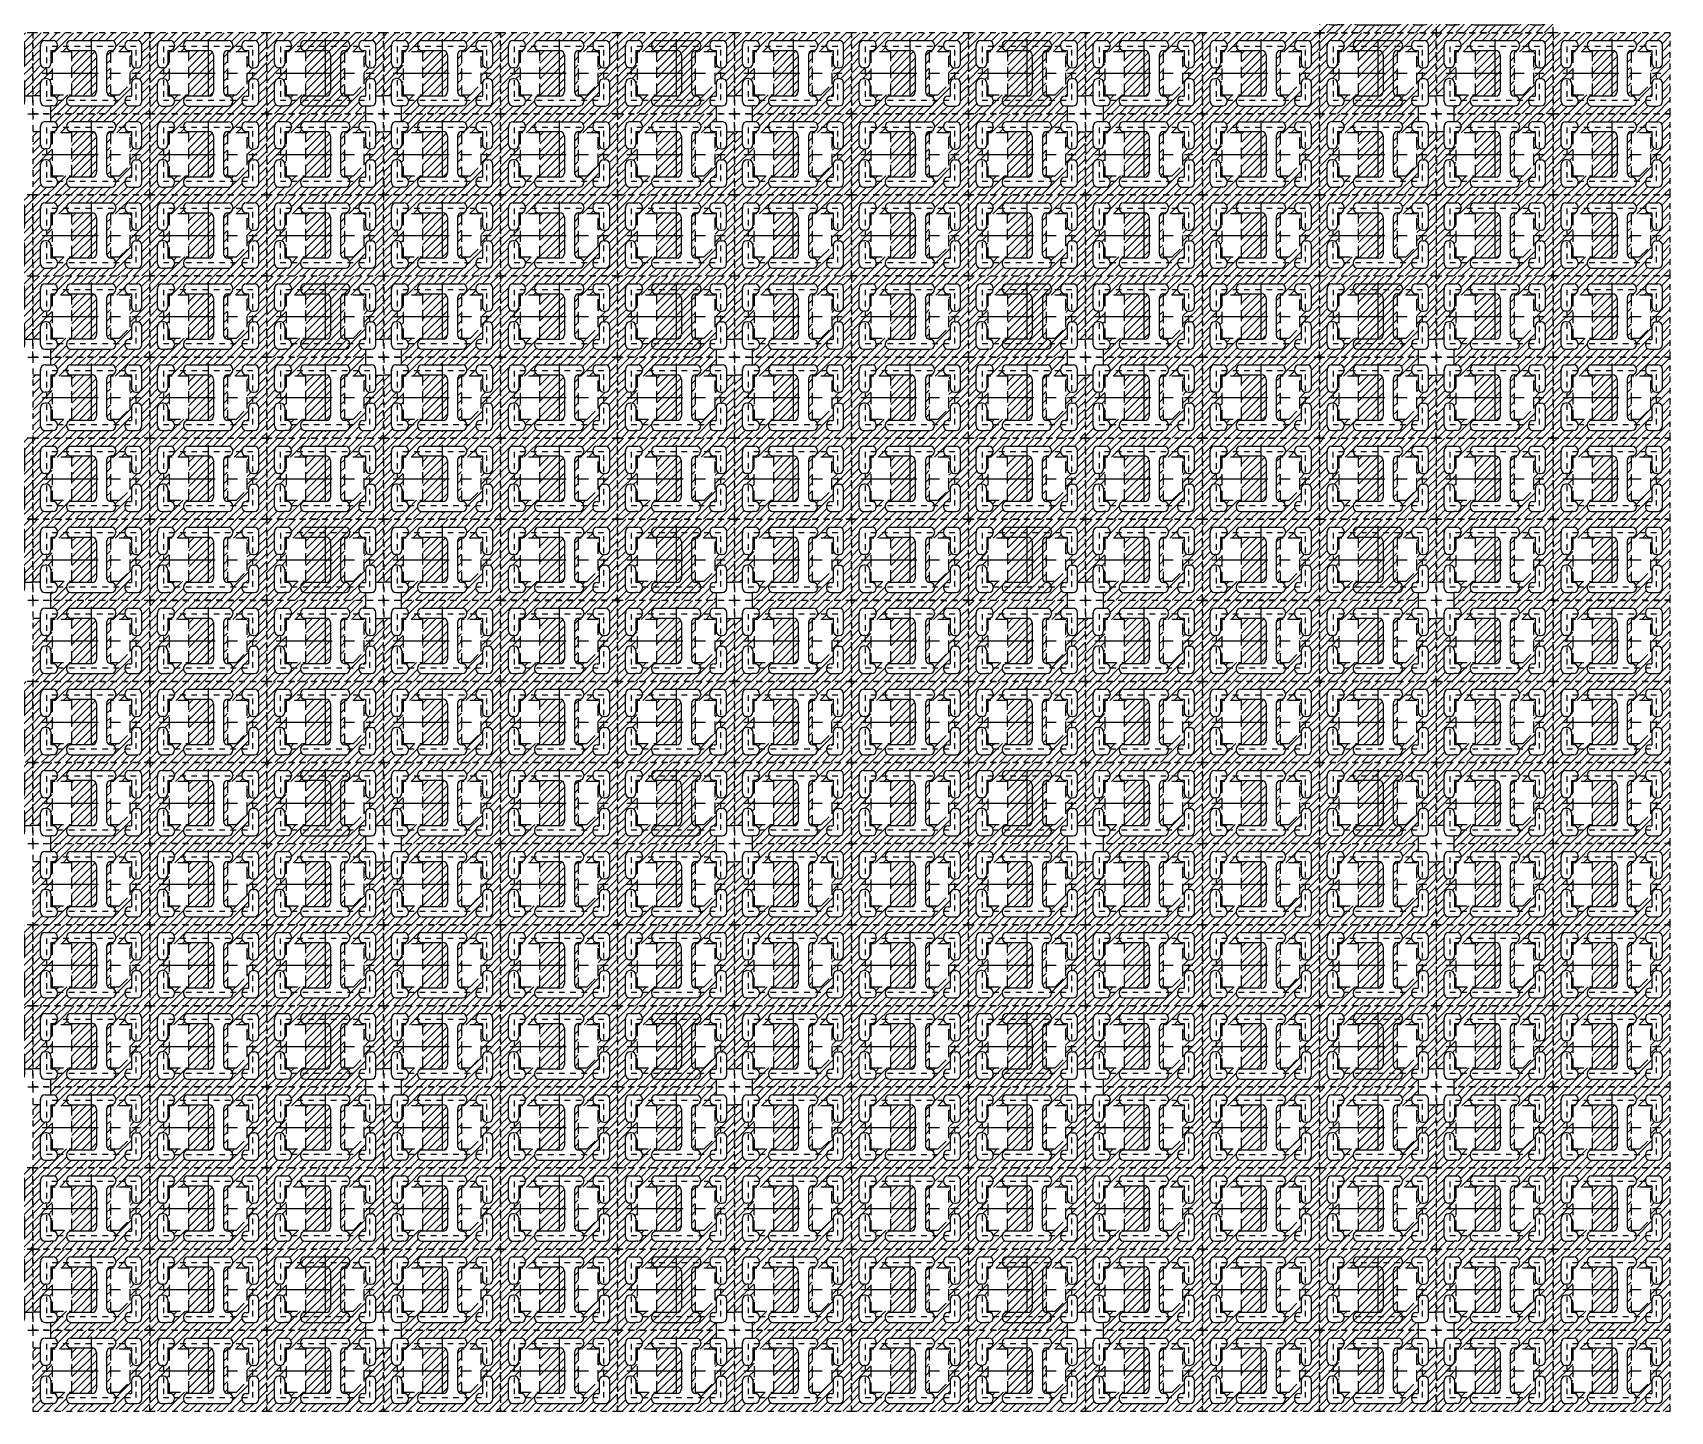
# Model space of a CAD drawing. Extents: x -1061 to -782, y -21 to 162.
# Drawn here: x -1039.32 to -1010.1, y 35.17 to 59.78 of the extents above; entities that cross this region are included whole.
import ezdxf

# ---------------------------------------------------------------- set-up
doc = ezdxf.new("R2010")
doc.units = 0
doc.header["$LTSCALE"] = 0.5
for name, pattern in [('CENTER', [2, 1.25, -0.25, 0.25, -0.25]), ('HIDDEN', [0.375, 0.25, -0.125]), ('HIDDEN2', [0.1875, 0.125, -0.0625])]:
    doc.linetypes.add(name, pattern=pattern)
for name, color, linetype in [('B', 5, 'Continuous'), ('C', 1, 'CENTER'), ('H', 4, 'HIDDEN'), ('hatch', 7, 'CENTER'), ('HATCH O-L', 7, 'HIDDEN2'), ('PACKAGE OL', 51, 'HIDDEN2'), ('圖', 7, 'Continuous')]:
    doc.layers.add(name, color=color, linetype=linetype)

# ---------------------------------------------------------------- blocks, each defined once
blk = doc.blocks.new('DFN1006-2L PACKAGE')
at = {"layer": 'hatch'}
h = blk.add_hatch(dxfattribs=at)
h.set_pattern_fill('ANSI31', color=256, scale=0.02)
h.set_pattern_definition([(45, (528.53349, -41.65396), (-0.0449012806, 0.0449012806), [])])
h.paths.add_polyline_path([(1.205, 0.102), (-0.1, 0.102), (-0.1, -0.803), (1.205, -0.803)])
h.paths.add_polyline_path([(0.037, -0.411), (0.053, -0.411, -0.414214), (0.103, -0.461), (0.103, -0.605), (0.127, -0.605, -0.414214), (0.177, -0.655), (0.177, -0.666, -0.414214), (0.127, -0.716), (0.1, -0.716), (0.037, -0.716, -0.414214), (-0.013, -0.666), (-0.013, -0.461, -0.414214)], flags=16)
h.paths.add_polyline_path([(-0.013, -0.241), (-0.013, -0.036, -0.414214), (0.037, 0.014), (0.127, 0.014, -0.414214), (0.177, -0.036), (0.177, -0.047, -0.414214), (0.127, -0.097), (0.103, -0.097), (0.103, -0.241, -0.414214), (0.053, -0.291), (0.037, -0.291, -0.414214)], flags=16)
h.paths.add_polyline_path([(0.117, -0.111), (0.337, -0.111), (0.337, -0.591), (0.117, -0.591)], flags=16)
h.paths.add_polyline_path([(0.327, -0.605), (0.561, -0.605, 0.414214), (0.611, -0.555), (0.611, -0.147, 0.414214), (0.561, -0.097), (0.327, -0.097, -0.414214), (0.277, -0.047), (0.277, -0.036, -0.414214), (0.327, 0.014), (0.777, 0.014, -0.414214), (0.827, -0.036), (0.827, -0.047, -0.414214), (0.777, -0.097), (0.774, -0.097, 0.414214), (0.724, -0.147), (0.724, -0.555, 0.423299), (0.776, -0.605, -0.423025), (0.827, -0.655), (0.827, -0.666, -0.414214), (0.777, -0.716), (0.327, -0.716, -0.414214), (0.277, -0.666), (0.277, -0.655, -0.414214)], flags=16)
h.paths.add_polyline_path([(0.767, -0.111), (0.987, -0.111), (0.987, -0.471), (0.867, -0.591), (0.767, -0.591)], flags=16)
h.paths.add_polyline_path([(0.977, -0.605), (1.001, -0.605), (1.001, -0.461, -0.414214), (1.051, -0.411), (1.067, -0.411, -0.414214), (1.117, -0.461), (1.117, -0.666, -0.414214), (1.067, -0.716), (1.005, -0.716), (0.977, -0.716, -0.414214), (0.927, -0.666), (0.927, -0.655, -0.414214)], flags=16)
h.paths.add_polyline_path([(0.927, -0.047), (0.927, -0.036, -0.414214), (0.977, 0.014), (1.067, 0.014, -0.414214), (1.117, -0.036), (1.117, -0.241, -0.414214), (1.067, -0.291), (1.051, -0.291, -0.414214), (1.001, -0.241), (1.001, -0.097), (0.977, -0.097, -0.414214)], flags=16)
at = {"layer": 'B'}
for p, q in [((0.037, 0.014), (0.127, 0.014)), ((0.327, 0.014), (0.777, 0.014)), ((0.977, 0.014), (1.067, 0.014)), ((-0.013, -0.241), (-0.013, -0.036)), ((-0.013, -0.036), (-0.013, -0.05)), ((0.103, -0.097), (0.103, -0.241)), ((0.103, -0.097), (0.127, -0.097)), ((0.177, -0.036), (0.177, -0.047)), ((0.277, -0.036), (0.277, -0.047)), ((0.327, -0.097), (0.561, -0.097)), ((0.611, -0.147), (0.611, -0.555)), ((0.724, -0.147), (0.724, -0.555)), ((0.774, -0.097), (0.777, -0.097)), ((0.827, -0.036), (0.827, -0.047)), ((0.927, -0.036), (0.927, -0.047)), ((0.977, -0.097), (1.001, -0.097)), ((1.001, -0.097), (1.001, -0.241)), ((1.117, -0.241), (1.117, -0.036)), ((0.053, -0.291), (0.037, -0.291)), ((0.052, -0.291), (0.052, -0.291)), ((1.051, -0.291), (1.067, -0.291)), ((1.052, -0.291), (1.052, -0.291)), ((-0.013, -0.666), (-0.013, -0.461)), ((0.053, -0.411), (0.037, -0.411)), ((0.052, -0.411), (0.052, -0.411)), ((0.103, -0.461), (0.103, -0.605)), ((1.001, -0.461), (1.001, -0.605)), ((1.051, -0.411), (1.067, -0.411)), ((1.052, -0.411), (1.052, -0.411)), ((1.117, -0.666), (1.117, -0.461)), ((0.037, -0.716), (0.1, -0.716)), ((0.127, -0.716), (0.1, -0.716)), ((0.127, -0.605), (0.103, -0.605)), ((0.177, -0.655), (0.177, -0.666)), ((0.277, -0.655), (0.277, -0.666)), ((0.561, -0.605), (0.327, -0.605)), ((0.327, -0.716), (0.777, -0.716)), ((0.774, -0.605), (0.777, -0.605)), ((0.827, -0.655), (0.827, -0.666)), ((0.927, -0.655), (0.927, -0.666)), ((0.977, -0.605), (1.001, -0.605)), ((0.977, -0.716), (1.005, -0.716)), ((1.005, -0.716), (1.067, -0.716))]:
    blk.add_line(p, q, dxfattribs=at)
for centre, start, end in [((0.037, -0.036), 90, 180), ((0.127, -0.036), 0, 90), ((0.327, -0.036), 90, 180), ((0.777, -0.036), 0, 90), ((0.977, -0.036), 90, 180), ((1.067, -0.036), 0, 90), ((0.127, -0.047), 270, 0), ((0.327, -0.047), 180, 270), ((0.561, -0.147), 0, 90), ((0.774, -0.147), 90, 180), ((0.777, -0.047), 270, 0), ((0.977, -0.047), 180, 270), ((0.037, -0.241), 180, 270), ((0.053, -0.241), 270, 0), ((1.051, -0.241), 180, 270), ((1.067, -0.241), 270, 0), ((0.037, -0.461), 90, 180), ((0.053, -0.461), 0, 90), ((1.051, -0.461), 90, 180), ((1.067, -0.461), 0, 90), ((0.037, -0.666), 180, 270), ((0.127, -0.655), 0, 90), ((0.127, -0.666), 270, 0), ((0.327, -0.655), 90, 180), ((0.327, -0.666), 180, 270), ((0.561, -0.555), 270, 0), ((0.774, -0.555), 180, 270), ((0.777, -0.655), 0, 90), ((0.777, -0.666), 270, 0), ((0.977, -0.655), 90, 180), ((0.977, -0.666), 180, 270), ((1.067, -0.666), 270, 0)]:
    blk.add_arc(centre, 0.05, start, end, dxfattribs=at)
at = {"layer": 'C'}
for p, q in [((0.552, 0.029), (0.552, -0.731)), ((0.005, -0.351), (1.1, -0.351))]:
    blk.add_line(p, q, dxfattribs=at)
at = {"layer": 'H'}
for points in [[(0.337, -0.591), (0.337, -0.111), (0.117, -0.111), (0.117, -0.591)], [(0.867, -0.591), (0.987, -0.471), (0.987, -0.111), (0.767, -0.111), (0.767, -0.591)]]:
    blk.add_lwpolyline(points, close=True, dxfattribs=at)
at = {"layer": 'HATCH O-L'}
blk.add_lwpolyline([(-0.1, 0.102), (-0.1, -0.803), (1.205, -0.803), (1.205, 0.102), (-0.1, 0.102)], dxfattribs=at)
at = {"layer": 'PACKAGE OL'}
blk.add_lwpolyline([(1.052, -0.651), (1.052, -0.051), (0.052, -0.051), (0.052, -0.651)], close=True, dxfattribs=at)
blk = doc.blocks.new('LOWER LEFT CROSS')
at = {"layer": 'hatch'}
h = blk.add_hatch(dxfattribs=at)
h.set_pattern_fill('ANSI31', color=256, scale=0.02)
h.set_pattern_definition([(45, (581.53627, -39.15142), (-0.0449012806, 0.0449012806), [])])
h.paths.add_polyline_path([(-0.215, -0.24), (-0.435, -0.24), (-0.435, 0.24), (-0.215, 0.24)], flags=16)
h.paths.add_polyline_path([(0.215, 0.24), (0.435, 0.24), (0.435, -0.12), (0.315, -0.24), (0.215, -0.24)], flags=16)
h.paths.add_polyline_path([(-0.425, 0.254), (-0.449, 0.254), (-0.449, 0.11, -0.414214), (-0.499, 0.06), (-0.515, 0.06, -0.414214), (-0.565, 0.11), (-0.565, 0.315, -0.414214), (-0.515, 0.365), (-0.425, 0.365, -0.414214), (-0.375, 0.315), (-0.375, 0.304, -0.414214)], flags=16)
h.paths.add_polyline_path([(-0.449, -0.11), (-0.449, -0.254), (-0.425, -0.254, -0.414214), (-0.375, -0.304), (-0.375, -0.315, -0.414214), (-0.425, -0.365), (-0.452, -0.365), (-0.515, -0.365, -0.414214), (-0.565, -0.315), (-0.565, -0.11, -0.414214), (-0.515, -0.06), (-0.499, -0.06, -0.414214)], flags=16)
h.paths.add_polyline_path([(0.375, 0.304), (0.375, 0.315, -0.414214), (0.425, 0.365), (0.515, 0.365, -0.414214), (0.565, 0.315), (0.565, 0.11, -0.414214), (0.515, 0.06), (0.499, 0.06, -0.414214), (0.449, 0.11), (0.449, 0.254), (0.425, 0.254, -0.414214)], flags=16)
h.paths.add_polyline_path([(0.499, -0.06), (0.515, -0.06, -0.414214), (0.565, -0.11), (0.565, -0.315, -0.414214), (0.515, -0.365), (0.452, -0.365), (0.425, -0.365, -0.414214), (0.375, -0.315), (0.375, -0.304, -0.414214), (0.425, -0.254), (0.449, -0.254), (0.449, -0.11, -0.414214)], flags=16)
h.paths.add_polyline_path([(-0.652, 0.452), (-0.652, -0.452), (0.452, -0.452), (0.452, -0.365), (0.515, -0.365, 0.414214), (0.565, -0.315), (0.565, -0.251), (0.652, -0.251), (0.652, 0.452)])
at = {"layer": 'B'}
for p, q in [((-0.565, 0.11), (-0.565, 0.315)), ((-0.565, 0.315), (-0.565, 0.301)), ((-0.515, 0.365), (-0.425, 0.365)), ((-0.449, 0.254), (-0.449, 0.11)), ((-0.449, 0.254), (-0.425, 0.254)), ((-0.375, 0.315), (-0.375, 0.304)), ((-0.275, 0.315), (-0.275, 0.304)), ((-0.225, 0.365), (0.225, 0.365)), ((-0.225, 0.254), (0.009, 0.254)), ((0.059, 0.204), (0.059, -0.204)), ((0.172, 0.204), (0.172, -0.204)), ((0.222, 0.254), (0.225, 0.254)), ((0.275, 0.315), (0.275, 0.304)), ((0.375, 0.315), (0.375, 0.304)), ((0.425, 0.365), (0.515, 0.365)), ((0.425, 0.254), (0.449, 0.254)), ((0.449, 0.254), (0.449, 0.11)), ((0.565, 0.11), (0.565, 0.315)), ((-0.499, 0.06), (-0.515, 0.06)), ((-0.5, 0.06), (-0.5, 0.06)), ((0.499, 0.06), (0.515, 0.06)), ((0.5, 0.06), (0.5, 0.06)), ((-0.565, -0.315), (-0.565, -0.11)), ((-0.499, -0.06), (-0.515, -0.06)), ((-0.5, -0.06), (-0.5, -0.06)), ((-0.449, -0.11), (-0.449, -0.254)), ((0.449, -0.11), (0.449, -0.254)), ((0.499, -0.06), (0.515, -0.06)), ((0.5, -0.06), (0.5, -0.06)), ((0.565, -0.315), (0.565, -0.11)), ((-0.515, -0.365), (-0.452, -0.365)), ((-0.425, -0.365), (-0.452, -0.365)), ((-0.425, -0.254), (-0.449, -0.254)), ((-0.375, -0.304), (-0.375, -0.315)), ((-0.275, -0.304), (-0.275, -0.315)), ((0.009, -0.254), (-0.225, -0.254)), ((-0.225, -0.365), (0.225, -0.365)), ((0.222, -0.254), (0.225, -0.254)), ((0.275, -0.304), (0.275, -0.315)), ((0.375, -0.304), (0.375, -0.315)), ((0.425, -0.254), (0.449, -0.254)), ((0.425, -0.365), (0.452, -0.365)), ((0.452, -0.365), (0.515, -0.365))]:
    blk.add_line(p, q, dxfattribs=at)
for centre, start, end in [((-0.515, 0.315), 90, 180), ((-0.425, 0.315), 0, 90), ((-0.425, 0.304), 270, 0), ((-0.225, 0.315), 90, 180), ((-0.225, 0.304), 180, 270), ((0.009, 0.204), 0, 90), ((0.222, 0.204), 90, 180), ((0.225, 0.315), 0, 90), ((0.225, 0.304), 270, 0), ((0.425, 0.315), 90, 180), ((0.425, 0.304), 180, 270), ((0.515, 0.315), 0, 90), ((-0.515, 0.11), 180, 270), ((-0.499, 0.11), 270, 0), ((0.499, 0.11), 180, 270), ((0.515, 0.11), 270, 0), ((-0.515, -0.11), 90, 180), ((-0.499, -0.11), 0, 90), ((0.499, -0.11), 90, 180), ((0.515, -0.11), 0, 90), ((-0.515, -0.315), 180, 270), ((-0.425, -0.304), 0, 90), ((-0.425, -0.315), 270, 0), ((-0.225, -0.304), 90, 180), ((-0.225, -0.315), 180, 270), ((0.009, -0.204), 270, 0), ((0.222, -0.204), 180, 270), ((0.225, -0.304), 0, 90), ((0.225, -0.315), 270, 0), ((0.425, -0.304), 90, 180), ((0.425, -0.315), 180, 270), ((0.515, -0.315), 270, 0)]:
    blk.add_arc(centre, 0.05, start, end, dxfattribs=at)
at = {"layer": 'C'}
for p, q in [((0, 0.38), (0, -0.38)), ((-0.548, 0), (0.548, 0))]:
    blk.add_line(p, q, dxfattribs=at)
at = {"layer": 'H', "color": 6}
for p, q in [((0.452, -0.452), (0.452, -0.365)), ((0.565, -0.251), (0.652, -0.251))]:
    blk.add_line(p, q, dxfattribs=at)
at = {"layer": 'H'}
for points in [[(-0.215, -0.24), (-0.215, 0.24), (-0.435, 0.24), (-0.435, -0.24)], [(0.315, -0.24), (0.435, -0.12), (0.435, 0.24), (0.215, 0.24), (0.215, -0.24)]]:
    blk.add_lwpolyline(points, close=True, dxfattribs=at)
at = {"layer": 'HATCH O-L'}
blk.add_lwpolyline([(-0.652, 0.452), (-0.652, -0.452), (0.652, -0.452), (0.652, 0.452), (-0.652, 0.452)], dxfattribs=at)
at = {"layer": 'PACKAGE OL'}
blk.add_lwpolyline([(0.5, -0.3), (0.5, 0.3), (-0.5, 0.3), (-0.5, -0.3)], close=True, dxfattribs=at)
blk = doc.blocks.new('LOWER CROSS REF')
at = {"layer": 'hatch'}
h = blk.add_hatch(dxfattribs=at)
h.set_pattern_fill('ANSI31', color=256, scale=0.02)
h.set_pattern_definition([(45, (581.53627, -39.14559), (-0.0449012806, 0.0449012806), [])])
h.paths.add_polyline_path([(0.652, -0.452), (0.652, 0.452), (-0.652, 0.452), (-0.652, -0.251), (-0.565, -0.251), (-0.565, -0.11, -0.414214), (-0.515, -0.06), (-0.499, -0.06, -0.414214), (-0.449, -0.11), (-0.449, -0.254), (-0.425, -0.254, -0.414214), (-0.375, -0.304), (-0.375, -0.315, -0.414214), (-0.425, -0.365), (-0.452, -0.365), (-0.452, -0.452)])
h.paths.add_polyline_path([(-0.275, -0.315), (-0.275, -0.304, -0.414214), (-0.225, -0.254), (0.009, -0.254, 0.414214), (0.059, -0.204), (0.059, 0.204, 0.414214), (0.009, 0.254), (-0.225, 0.254, -0.414214), (-0.275, 0.304), (-0.275, 0.315, -0.414214), (-0.225, 0.365), (0.225, 0.365, -0.414214), (0.275, 0.315), (0.275, 0.304, -0.414214), (0.225, 0.254), (0.222, 0.254, 0.414214), (0.172, 0.204), (0.172, -0.204, 0.414214), (0.222, -0.254), (0.225, -0.254, -0.414214), (0.275, -0.304), (0.275, -0.315, -0.414214), (0.225, -0.365), (-0.225, -0.365, -0.414214)], flags=16)
h.paths.add_polyline_path([(-0.435, -0.24), (-0.435, 0.24), (-0.215, 0.24), (-0.215, -0.24)], flags=16)
h.paths.add_polyline_path([(-0.499, 0.06), (-0.515, 0.06, -0.414214), (-0.565, 0.11), (-0.565, 0.315, -0.414214), (-0.515, 0.365), (-0.425, 0.365, -0.414214), (-0.375, 0.315), (-0.375, 0.304, -0.414214), (-0.425, 0.254), (-0.449, 0.254), (-0.449, 0.11, -0.414214)], flags=16)
h.paths.add_polyline_path([(0.215, -0.24), (0.215, 0.24), (0.435, 0.24), (0.435, -0.12), (0.315, -0.24)], flags=16)
h.paths.add_polyline_path([(0.375, -0.315), (0.375, -0.304, -0.414214), (0.425, -0.254), (0.449, -0.254), (0.449, -0.11, -0.414214), (0.499, -0.06), (0.515, -0.06, -0.414214), (0.565, -0.11), (0.565, -0.315, -0.414214), (0.515, -0.365), (0.452, -0.365), (0.425, -0.365, -0.414214)], flags=16)
h.paths.add_polyline_path([(0.449, 0.11), (0.449, 0.254), (0.425, 0.254, -0.414214), (0.375, 0.304), (0.375, 0.315, -0.414214), (0.425, 0.365), (0.515, 0.365, -0.414214), (0.565, 0.315), (0.565, 0.11, -0.414214), (0.515, 0.06), (0.499, 0.06, -0.414214)], flags=16)
at = {"layer": 'B'}
for p, q in [((-0.565, 0.11), (-0.565, 0.315)), ((-0.565, 0.315), (-0.565, 0.301)), ((-0.515, 0.365), (-0.425, 0.365)), ((-0.449, 0.254), (-0.449, 0.11)), ((-0.449, 0.254), (-0.425, 0.254)), ((-0.375, 0.315), (-0.375, 0.304)), ((-0.275, 0.315), (-0.275, 0.304)), ((-0.225, 0.365), (0.225, 0.365)), ((-0.225, 0.254), (0.009, 0.254)), ((0.059, 0.204), (0.059, -0.204)), ((0.172, 0.204), (0.172, -0.204)), ((0.222, 0.254), (0.225, 0.254)), ((0.275, 0.315), (0.275, 0.304)), ((0.375, 0.315), (0.375, 0.304)), ((0.425, 0.365), (0.515, 0.365)), ((0.425, 0.254), (0.449, 0.254)), ((0.449, 0.254), (0.449, 0.11)), ((0.565, 0.11), (0.565, 0.315)), ((-0.499, 0.06), (-0.515, 0.06)), ((-0.5, 0.06), (-0.5, 0.06)), ((0.499, 0.06), (0.515, 0.06)), ((0.5, 0.06), (0.5, 0.06)), ((-0.565, -0.315), (-0.565, -0.11)), ((-0.499, -0.06), (-0.515, -0.06)), ((-0.5, -0.06), (-0.5, -0.06)), ((-0.449, -0.11), (-0.449, -0.254)), ((0.449, -0.11), (0.449, -0.254)), ((0.499, -0.06), (0.515, -0.06)), ((0.5, -0.06), (0.5, -0.06)), ((0.565, -0.315), (0.565, -0.11)), ((-0.515, -0.365), (-0.452, -0.365)), ((-0.425, -0.365), (-0.452, -0.365)), ((-0.425, -0.254), (-0.449, -0.254)), ((-0.375, -0.304), (-0.375, -0.315)), ((-0.275, -0.304), (-0.275, -0.315)), ((0.009, -0.254), (-0.225, -0.254)), ((-0.225, -0.365), (0.225, -0.365)), ((0.222, -0.254), (0.225, -0.254)), ((0.275, -0.304), (0.275, -0.315)), ((0.375, -0.304), (0.375, -0.315)), ((0.425, -0.254), (0.449, -0.254)), ((0.425, -0.365), (0.452, -0.365)), ((0.452, -0.365), (0.515, -0.365))]:
    blk.add_line(p, q, dxfattribs=at)
for centre, start, end in [((-0.515, 0.315), 90, 180), ((-0.425, 0.315), 0, 90), ((-0.425, 0.304), 270, 0), ((-0.225, 0.315), 90, 180), ((-0.225, 0.304), 180, 270), ((0.009, 0.204), 0, 90), ((0.222, 0.204), 90, 180), ((0.225, 0.315), 0, 90), ((0.225, 0.304), 270, 0), ((0.425, 0.315), 90, 180), ((0.425, 0.304), 180, 270), ((0.515, 0.315), 0, 90), ((-0.515, 0.11), 180, 270), ((-0.499, 0.11), 270, 0), ((0.499, 0.11), 180, 270), ((0.515, 0.11), 270, 0), ((-0.515, -0.11), 90, 180), ((-0.499, -0.11), 0, 90), ((0.499, -0.11), 90, 180), ((0.515, -0.11), 0, 90), ((-0.515, -0.315), 180, 270), ((-0.425, -0.304), 0, 90), ((-0.425, -0.315), 270, 0), ((-0.225, -0.304), 90, 180), ((-0.225, -0.315), 180, 270), ((0.009, -0.204), 270, 0), ((0.222, -0.204), 180, 270), ((0.225, -0.304), 0, 90), ((0.225, -0.315), 270, 0), ((0.425, -0.304), 90, 180), ((0.425, -0.315), 180, 270), ((0.515, -0.315), 270, 0)]:
    blk.add_arc(centre, 0.05, start, end, dxfattribs=at)
at = {"layer": 'C'}
for p, q in [((0, 0.38), (0, -0.38)), ((-0.548, 0), (0.548, 0))]:
    blk.add_line(p, q, dxfattribs=at)
at = {"layer": 'H', "color": 6}
for p, q in [((-0.565, -0.251), (-0.652, -0.251)), ((-0.452, -0.452), (-0.452, -0.365))]:
    blk.add_line(p, q, dxfattribs=at)
at = {"layer": 'H'}
for points in [[(-0.215, -0.24), (-0.215, 0.24), (-0.435, 0.24), (-0.435, -0.24)], [(0.315, -0.24), (0.435, -0.12), (0.435, 0.24), (0.215, 0.24), (0.215, -0.24)]]:
    blk.add_lwpolyline(points, close=True, dxfattribs=at)
at = {"layer": 'HATCH O-L'}
blk.add_lwpolyline([(-0.652, 0.452), (-0.652, -0.452), (0.652, -0.452), (0.652, 0.452), (-0.652, 0.452)], dxfattribs=at)
at = {"layer": 'PACKAGE OL'}
blk.add_lwpolyline([(0.5, -0.3), (0.5, 0.3), (-0.5, 0.3), (-0.5, -0.3)], close=True, dxfattribs=at)
blk = doc.blocks.new('UPPER LEFT CROSS')
at = {"layer": 'hatch'}
h = blk.add_hatch(dxfattribs=at)
h.set_pattern_fill('ANSI31', color=256, scale=0.02)
h.set_pattern_definition([(45, (581.53627, -40.20884), (-0.0449012806, 0.0449012806), [])])
h.paths.add_polyline_path([(-0.452, 0.452), (-0.452, 0.365), (-0.425, 0.365, -0.414214), (-0.375, 0.315), (-0.375, 0.304, -0.414214), (-0.425, 0.254), (-0.449, 0.254), (-0.449, 0.11, -0.414214), (-0.499, 0.06), (-0.515, 0.06, -0.414214), (-0.565, 0.11), (-0.565, 0.251), (-0.652, 0.251), (-0.652, -0.452), (0.652, -0.452), (0.652, 0.452)])
h.paths.add_polyline_path([(-0.225, 0.365), (0.225, 0.365, -0.414214), (0.275, 0.315), (0.275, 0.304, -0.414214), (0.225, 0.254), (0.222, 0.254, 0.414214), (0.172, 0.204), (0.172, -0.204, 0.423299), (0.224, -0.254, -0.423025), (0.275, -0.304), (0.275, -0.315, -0.414214), (0.225, -0.365), (-0.225, -0.365, -0.414214), (-0.275, -0.315), (-0.275, -0.304, -0.414214), (-0.225, -0.254), (0.009, -0.254, 0.414214), (0.059, -0.204), (0.059, 0.204, 0.414214), (0.009, 0.254), (-0.225, 0.254, -0.414214), (-0.275, 0.304), (-0.275, 0.315, -0.414214)], flags=16)
h.paths.add_polyline_path([(-0.215, 0.24), (-0.215, -0.24), (-0.435, -0.24), (-0.435, 0.24)], flags=16)
h.paths.add_polyline_path([(-0.449, -0.11), (-0.449, -0.254), (-0.425, -0.254, -0.414214), (-0.375, -0.304), (-0.375, -0.315, -0.414214), (-0.425, -0.365), (-0.452, -0.365), (-0.515, -0.365, -0.414214), (-0.565, -0.315), (-0.565, -0.11, -0.414214), (-0.515, -0.06), (-0.499, -0.06, -0.414214)], flags=16)
h.paths.add_polyline_path([(0.215, 0.24), (0.435, 0.24), (0.435, -0.12), (0.315, -0.24), (0.215, -0.24)], flags=16)
h.paths.add_polyline_path([(0.425, 0.365), (0.515, 0.365, -0.414214), (0.565, 0.315), (0.565, 0.11, -0.414214), (0.515, 0.06), (0.499, 0.06, -0.414214), (0.449, 0.11), (0.449, 0.254), (0.425, 0.254, -0.414214), (0.375, 0.304), (0.375, 0.315, -0.414214)], flags=16)
h.paths.add_polyline_path([(0.499, -0.06), (0.515, -0.06, -0.414214), (0.565, -0.11), (0.565, -0.315, -0.414214), (0.515, -0.365), (0.452, -0.365), (0.425, -0.365, -0.414214), (0.375, -0.315), (0.375, -0.304, -0.414214), (0.425, -0.254), (0.449, -0.254), (0.449, -0.11, -0.414214)], flags=16)
at = {"layer": 'B'}
for p, q in [((-0.565, 0.11), (-0.565, 0.315)), ((-0.565, 0.315), (-0.565, 0.301)), ((-0.515, 0.365), (-0.425, 0.365)), ((-0.449, 0.254), (-0.449, 0.11)), ((-0.449, 0.254), (-0.425, 0.254)), ((-0.375, 0.315), (-0.375, 0.304)), ((-0.275, 0.315), (-0.275, 0.304)), ((-0.225, 0.365), (0.225, 0.365)), ((-0.225, 0.254), (0.009, 0.254)), ((0.059, 0.204), (0.059, -0.204)), ((0.172, 0.204), (0.172, -0.204)), ((0.222, 0.254), (0.225, 0.254)), ((0.275, 0.315), (0.275, 0.304)), ((0.375, 0.315), (0.375, 0.304)), ((0.425, 0.365), (0.515, 0.365)), ((0.425, 0.254), (0.449, 0.254)), ((0.449, 0.254), (0.449, 0.11)), ((0.565, 0.11), (0.565, 0.315)), ((-0.499, 0.06), (-0.515, 0.06)), ((-0.5, 0.06), (-0.5, 0.06)), ((0.499, 0.06), (0.515, 0.06)), ((0.5, 0.06), (0.5, 0.06)), ((-0.565, -0.315), (-0.565, -0.11)), ((-0.499, -0.06), (-0.515, -0.06)), ((-0.5, -0.06), (-0.5, -0.06)), ((-0.449, -0.11), (-0.449, -0.254)), ((0.449, -0.11), (0.449, -0.254)), ((0.499, -0.06), (0.515, -0.06)), ((0.5, -0.06), (0.5, -0.06)), ((0.565, -0.315), (0.565, -0.11)), ((-0.515, -0.365), (-0.452, -0.365)), ((-0.425, -0.365), (-0.452, -0.365)), ((-0.425, -0.254), (-0.449, -0.254)), ((-0.375, -0.304), (-0.375, -0.315)), ((-0.275, -0.304), (-0.275, -0.315)), ((0.009, -0.254), (-0.225, -0.254)), ((-0.225, -0.365), (0.225, -0.365)), ((0.222, -0.254), (0.225, -0.254)), ((0.275, -0.304), (0.275, -0.315)), ((0.375, -0.304), (0.375, -0.315)), ((0.425, -0.254), (0.449, -0.254)), ((0.425, -0.365), (0.452, -0.365)), ((0.452, -0.365), (0.515, -0.365))]:
    blk.add_line(p, q, dxfattribs=at)
for centre, start, end in [((-0.515, 0.315), 90, 180), ((-0.425, 0.315), 0, 90), ((-0.425, 0.304), 270, 0), ((-0.225, 0.315), 90, 180), ((-0.225, 0.304), 180, 270), ((0.009, 0.204), 0, 90), ((0.222, 0.204), 90, 180), ((0.225, 0.315), 0, 90), ((0.225, 0.304), 270, 0), ((0.425, 0.315), 90, 180), ((0.425, 0.304), 180, 270), ((0.515, 0.315), 0, 90), ((-0.515, 0.11), 180, 270), ((-0.499, 0.11), 270, 0), ((0.499, 0.11), 180, 270), ((0.515, 0.11), 270, 0), ((-0.515, -0.11), 90, 180), ((-0.499, -0.11), 0, 90), ((0.499, -0.11), 90, 180), ((0.515, -0.11), 0, 90), ((-0.515, -0.315), 180, 270), ((-0.425, -0.304), 0, 90), ((-0.425, -0.315), 270, 0), ((-0.225, -0.304), 90, 180), ((-0.225, -0.315), 180, 270), ((0.009, -0.204), 270, 0), ((0.222, -0.204), 180, 270), ((0.225, -0.304), 0, 90), ((0.225, -0.315), 270, 0), ((0.425, -0.304), 90, 180), ((0.425, -0.315), 180, 270), ((0.515, -0.315), 270, 0)]:
    blk.add_arc(centre, 0.05, start, end, dxfattribs=at)
at = {"layer": 'C'}
for p, q in [((0, 0.38), (0, -0.38)), ((-0.548, 0), (0.548, 0))]:
    blk.add_line(p, q, dxfattribs=at)
at = {"layer": 'H', "color": 6}
for p, q in [((-0.452, 0.365), (-0.452, 0.452)), ((-0.565, 0.251), (-0.652, 0.251))]:
    blk.add_line(p, q, dxfattribs=at)
at = {"layer": 'H'}
for points in [[(-0.215, -0.24), (-0.215, 0.24), (-0.435, 0.24), (-0.435, -0.24)], [(0.315, -0.24), (0.435, -0.12), (0.435, 0.24), (0.215, 0.24), (0.215, -0.24)]]:
    blk.add_lwpolyline(points, close=True, dxfattribs=at)
at = {"layer": 'HATCH O-L'}
blk.add_lwpolyline([(-0.652, 0.452), (-0.652, -0.452), (0.652, -0.452), (0.652, 0.452), (-0.652, 0.452)], dxfattribs=at)
at = {"layer": 'PACKAGE OL'}
blk.add_lwpolyline([(0.5, -0.3), (0.5, 0.3), (-0.5, 0.3), (-0.5, -0.3)], close=True, dxfattribs=at)
blk = doc.blocks.new('UPPER RIGHT CROSS')
at = {"layer": 'hatch'}
h = blk.add_hatch(dxfattribs=at)
h.set_pattern_fill('ANSI31', color=256, scale=0.02)
h.set_pattern_definition([(45, (579.97371, -40.20884), (-0.0449012806, 0.0449012806), [])])
h.paths.add_polyline_path([(-0.652, 0.452), (-0.652, -0.452), (0.652, -0.452), (0.652, 0.251), (0.565, 0.251), (0.565, 0.11, -0.414214), (0.515, 0.06), (0.499, 0.06, -0.414214), (0.449, 0.11), (0.449, 0.254), (0.425, 0.254, -0.414214), (0.375, 0.304), (0.375, 0.315, -0.414214), (0.425, 0.365), (0.452, 0.365), (0.452, 0.452)])
h.paths.add_polyline_path([(-0.375, 0.315), (-0.375, 0.304, -0.414214), (-0.425, 0.254), (-0.449, 0.254), (-0.449, 0.11, -0.414214), (-0.499, 0.06), (-0.515, 0.06, -0.414214), (-0.565, 0.11), (-0.565, 0.315, -0.414214), (-0.515, 0.365), (-0.425, 0.365, -0.414214)], flags=16)
h.paths.add_polyline_path([(-0.225, 0.365), (0.225, 0.365, -0.414214), (0.275, 0.315), (0.275, 0.304, -0.414214), (0.225, 0.254), (0.222, 0.254, 0.414214), (0.172, 0.204), (0.172, -0.204, 0.423299), (0.224, -0.254, -0.423025), (0.275, -0.304), (0.275, -0.315, -0.414214), (0.225, -0.365), (-0.225, -0.365, -0.414214), (-0.275, -0.315), (-0.275, -0.304, -0.414214), (-0.225, -0.254), (0.009, -0.254, 0.414214), (0.059, -0.204), (0.059, 0.204, 0.414214), (0.009, 0.254), (-0.225, 0.254, -0.414214), (-0.275, 0.304), (-0.275, 0.315, -0.414214)], flags=16)
h.paths.add_polyline_path([(-0.215, 0.24), (-0.215, -0.24), (-0.435, -0.24), (-0.435, 0.24)], flags=16)
h.paths.add_polyline_path([(-0.449, -0.11), (-0.449, -0.254), (-0.425, -0.254, -0.414214), (-0.375, -0.304), (-0.375, -0.315, -0.414214), (-0.425, -0.365), (-0.452, -0.365), (-0.515, -0.365, -0.414214), (-0.565, -0.315), (-0.565, -0.11, -0.414214), (-0.515, -0.06), (-0.499, -0.06, -0.414214)], flags=16)
h.paths.add_polyline_path([(0.215, 0.24), (0.435, 0.24), (0.435, -0.12), (0.315, -0.24), (0.215, -0.24)], flags=16)
h.paths.add_polyline_path([(0.499, -0.06), (0.515, -0.06, -0.414214), (0.565, -0.11), (0.565, -0.315, -0.414214), (0.515, -0.365), (0.452, -0.365), (0.425, -0.365, -0.414214), (0.375, -0.315), (0.375, -0.304, -0.414214), (0.425, -0.254), (0.449, -0.254), (0.449, -0.11, -0.414214)], flags=16)
at = {"layer": 'B'}
for p, q in [((-0.565, 0.11), (-0.565, 0.315)), ((-0.565, 0.315), (-0.565, 0.301)), ((-0.515, 0.365), (-0.425, 0.365)), ((-0.449, 0.254), (-0.449, 0.11)), ((-0.449, 0.254), (-0.425, 0.254)), ((-0.375, 0.315), (-0.375, 0.304)), ((-0.275, 0.315), (-0.275, 0.304)), ((-0.225, 0.365), (0.225, 0.365)), ((-0.225, 0.254), (0.009, 0.254)), ((0.059, 0.204), (0.059, -0.204)), ((0.172, 0.204), (0.172, -0.204)), ((0.222, 0.254), (0.225, 0.254)), ((0.275, 0.315), (0.275, 0.304)), ((0.375, 0.315), (0.375, 0.304)), ((0.425, 0.365), (0.515, 0.365)), ((0.425, 0.254), (0.449, 0.254)), ((0.449, 0.254), (0.449, 0.11)), ((0.565, 0.11), (0.565, 0.315)), ((-0.499, 0.06), (-0.515, 0.06)), ((-0.5, 0.06), (-0.5, 0.06)), ((0.499, 0.06), (0.515, 0.06)), ((0.5, 0.06), (0.5, 0.06)), ((-0.565, -0.315), (-0.565, -0.11)), ((-0.499, -0.06), (-0.515, -0.06)), ((-0.5, -0.06), (-0.5, -0.06)), ((-0.449, -0.11), (-0.449, -0.254)), ((0.449, -0.11), (0.449, -0.254)), ((0.499, -0.06), (0.515, -0.06)), ((0.5, -0.06), (0.5, -0.06)), ((0.565, -0.315), (0.565, -0.11)), ((-0.515, -0.365), (-0.452, -0.365)), ((-0.425, -0.365), (-0.452, -0.365)), ((-0.425, -0.254), (-0.449, -0.254)), ((-0.375, -0.304), (-0.375, -0.315)), ((-0.275, -0.304), (-0.275, -0.315)), ((0.009, -0.254), (-0.225, -0.254)), ((-0.225, -0.365), (0.225, -0.365)), ((0.222, -0.254), (0.225, -0.254)), ((0.275, -0.304), (0.275, -0.315)), ((0.375, -0.304), (0.375, -0.315)), ((0.425, -0.254), (0.449, -0.254)), ((0.425, -0.365), (0.452, -0.365)), ((0.452, -0.365), (0.515, -0.365))]:
    blk.add_line(p, q, dxfattribs=at)
for centre, start, end in [((-0.515, 0.315), 90, 180), ((-0.425, 0.315), 0, 90), ((-0.425, 0.304), 270, 0), ((-0.225, 0.315), 90, 180), ((-0.225, 0.304), 180, 270), ((0.009, 0.204), 0, 90), ((0.222, 0.204), 90, 180), ((0.225, 0.315), 0, 90), ((0.225, 0.304), 270, 0), ((0.425, 0.315), 90, 180), ((0.425, 0.304), 180, 270), ((0.515, 0.315), 0, 90), ((-0.515, 0.11), 180, 270), ((-0.499, 0.11), 270, 0), ((0.499, 0.11), 180, 270), ((0.515, 0.11), 270, 0), ((-0.515, -0.11), 90, 180), ((-0.499, -0.11), 0, 90), ((0.499, -0.11), 90, 180), ((0.515, -0.11), 0, 90), ((-0.515, -0.315), 180, 270), ((-0.425, -0.304), 0, 90), ((-0.425, -0.315), 270, 0), ((-0.225, -0.304), 90, 180), ((-0.225, -0.315), 180, 270), ((0.009, -0.204), 270, 0), ((0.222, -0.204), 180, 270), ((0.225, -0.304), 0, 90), ((0.225, -0.315), 270, 0), ((0.425, -0.304), 90, 180), ((0.425, -0.315), 180, 270), ((0.515, -0.315), 270, 0)]:
    blk.add_arc(centre, 0.05, start, end, dxfattribs=at)
at = {"layer": 'C'}
for p, q in [((0, 0.38), (0, -0.38)), ((-0.548, 0), (0.548, 0))]:
    blk.add_line(p, q, dxfattribs=at)
at = {"layer": 'H', "color": 6}
for p, q in [((0.452, 0.365), (0.452, 0.452)), ((0.565, 0.251), (0.652, 0.251))]:
    blk.add_line(p, q, dxfattribs=at)
at = {"layer": 'H'}
for points in [[(-0.215, -0.24), (-0.215, 0.24), (-0.435, 0.24), (-0.435, -0.24)], [(0.315, -0.24), (0.435, -0.12), (0.435, 0.24), (0.215, 0.24), (0.215, -0.24)]]:
    blk.add_lwpolyline(points, close=True, dxfattribs=at)
at = {"layer": 'HATCH O-L'}
blk.add_lwpolyline([(-0.652, 0.452), (-0.652, -0.452), (0.652, -0.452), (0.652, 0.452), (-0.652, 0.452)], dxfattribs=at)
at = {"layer": 'PACKAGE OL'}
blk.add_lwpolyline([(0.5, -0.3), (0.5, 0.3), (-0.5, 0.3), (-0.5, -0.3)], close=True, dxfattribs=at)

msp = doc.modelspace()

# ---------------------------------------------------------------- block references
at = {"layer": 'hatch', "xscale": 1.6, "yscale": 1.6, "zscale": 1.6}
for name, p in [('LOWER LEFT CROSS', (-1040.36863, 59.05192)), ('LOWER CROSS REF', (-1038.28095, 59.05192)), ('LOWER LEFT CROSS', (-1034.10559, 59.05192)), ('LOWER CROSS REF', (-1032.01791, 59.05192)), ('LOWER LEFT CROSS', (-1027.84255, 59.05192)), ('LOWER CROSS REF', (-1025.75487, 59.05192)), ('LOWER LEFT CROSS', (-1021.57951, 59.05192)), ('LOWER CROSS REF', (-1019.49183, 59.05192)), ('LOWER LEFT CROSS', (-1015.31647, 59.05192)), ('LOWER CROSS REF', (-1013.22879, 59.05192)), ('UPPER LEFT CROSS', (-1038.28095, 57.60424)), ('UPPER RIGHT CROSS', (-1034.10559, 57.60424)), ('UPPER LEFT CROSS', (-1032.01791, 57.60424)), ('UPPER RIGHT CROSS', (-1027.84255, 57.60424)), ('UPPER LEFT CROSS', (-1025.75487, 57.60424)), ('UPPER RIGHT CROSS', (-1021.57951, 57.60424)), ('UPPER LEFT CROSS', (-1019.49183, 57.60424)), ('UPPER RIGHT CROSS', (-1015.31647, 57.60424)), ('UPPER LEFT CROSS', (-1013.22879, 57.60424)), ('LOWER LEFT CROSS', (-1040.36863, 54.70888)), ('LOWER CROSS REF', (-1038.28095, 54.70888)), ('LOWER LEFT CROSS', (-1034.10559, 54.70888)), ('LOWER CROSS REF', (-1032.01791, 54.70888)), ('LOWER LEFT CROSS', (-1027.84255, 54.70888)), ('LOWER CROSS REF', (-1025.75487, 54.70888)), ('LOWER LEFT CROSS', (-1021.57951, 54.70888)), ('LOWER CROSS REF', (-1019.49183, 54.70888)), ('LOWER LEFT CROSS', (-1015.31647, 54.70888)), ('LOWER CROSS REF', (-1013.22879, 54.70888)), ('UPPER LEFT CROSS', (-1038.28095, 53.2612)), ('UPPER RIGHT CROSS', (-1034.10559, 53.2612)), ('UPPER LEFT CROSS', (-1032.01791, 53.2612)), ('UPPER RIGHT CROSS', (-1027.84255, 53.2612)), ('UPPER LEFT CROSS', (-1025.75487, 53.2612)), ('UPPER RIGHT CROSS', (-1021.57951, 53.2612)), ('UPPER LEFT CROSS', (-1019.49183, 53.2612)), ('UPPER RIGHT CROSS', (-1015.31647, 53.2612)), ('UPPER LEFT CROSS', (-1013.22879, 53.2612)), ('LOWER LEFT CROSS', (-1040.36863, 50.36584)), ('LOWER CROSS REF', (-1038.28095, 50.36584)), ('LOWER LEFT CROSS', (-1034.10559, 50.36584)), ('LOWER CROSS REF', (-1032.01791, 50.36584)), ('LOWER LEFT CROSS', (-1027.84255, 50.36584)), ('LOWER CROSS REF', (-1025.75487, 50.36584)), ('LOWER LEFT CROSS', (-1021.57951, 50.36584)), ('LOWER CROSS REF', (-1019.49183, 50.36584)), ('LOWER LEFT CROSS', (-1015.31647, 50.36584)), ('LOWER CROSS REF', (-1013.22879, 50.36584)), ('UPPER LEFT CROSS', (-1038.28095, 48.91816)), ('UPPER RIGHT CROSS', (-1034.10559, 48.91816)), ('UPPER LEFT CROSS', (-1032.01791, 48.91816)), ('UPPER RIGHT CROSS', (-1027.84255, 48.91816)), ('UPPER LEFT CROSS', (-1025.75487, 48.91816)), ('UPPER RIGHT CROSS', (-1021.57951, 48.91816)), ('UPPER LEFT CROSS', (-1019.49183, 48.91816)), ('UPPER RIGHT CROSS', (-1015.31647, 48.91816)), ('UPPER LEFT CROSS', (-1013.22879, 48.91816)), ('LOWER LEFT CROSS', (-1040.36863, 46.0228)), ('LOWER CROSS REF', (-1038.28095, 46.0228)), ('LOWER LEFT CROSS', (-1034.10559, 46.0228)), ('LOWER CROSS REF', (-1032.01791, 46.0228)), ('LOWER LEFT CROSS', (-1027.84255, 46.0228)), ('LOWER CROSS REF', (-1025.75487, 46.0228)), ('LOWER LEFT CROSS', (-1021.57951, 46.0228)), ('LOWER CROSS REF', (-1019.49183, 46.0228)), ('LOWER LEFT CROSS', (-1015.31647, 46.0228)), ('LOWER CROSS REF', (-1013.22879, 46.0228)), ('UPPER LEFT CROSS', (-1038.28095, 44.57512)), ('UPPER RIGHT CROSS', (-1034.10559, 44.57512)), ('UPPER LEFT CROSS', (-1032.01791, 44.57512)), ('UPPER RIGHT CROSS', (-1027.84255, 44.57512)), ('UPPER LEFT CROSS', (-1025.75487, 44.57512)), ('UPPER RIGHT CROSS', (-1021.57951, 44.57512)), ('UPPER LEFT CROSS', (-1019.49183, 44.57512)), ('UPPER RIGHT CROSS', (-1015.31647, 44.57512)), ('UPPER LEFT CROSS', (-1013.22879, 44.57512)), ('LOWER LEFT CROSS', (-1040.36863, 41.67976)), ('LOWER CROSS REF', (-1038.28095, 41.67976)), ('LOWER LEFT CROSS', (-1034.10559, 41.67976)), ('LOWER CROSS REF', (-1032.01791, 41.67976)), ('LOWER LEFT CROSS', (-1027.84255, 41.67976)), ('LOWER CROSS REF', (-1025.75487, 41.67976)), ('LOWER LEFT CROSS', (-1021.57951, 41.67976)), ('LOWER CROSS REF', (-1019.49183, 41.67976)), ('LOWER LEFT CROSS', (-1015.31647, 41.67976)), ('LOWER CROSS REF', (-1013.22879, 41.67976)), ('UPPER LEFT CROSS', (-1038.28095, 40.23208)), ('UPPER RIGHT CROSS', (-1034.10559, 40.23208)), ('UPPER LEFT CROSS', (-1032.01791, 40.23208)), ('UPPER RIGHT CROSS', (-1027.84255, 40.23208)), ('UPPER LEFT CROSS', (-1025.75487, 40.23208)), ('UPPER RIGHT CROSS', (-1021.57951, 40.23208)), ('UPPER LEFT CROSS', (-1019.49183, 40.23208)), ('UPPER RIGHT CROSS', (-1015.31647, 40.23208)), ('UPPER LEFT CROSS', (-1013.22879, 40.23208)), ('LOWER LEFT CROSS', (-1040.36863, 37.33672)), ('LOWER CROSS REF', (-1038.28095, 37.33672)), ('LOWER LEFT CROSS', (-1034.10559, 37.33672)), ('LOWER CROSS REF', (-1032.01791, 37.33672)), ('LOWER LEFT CROSS', (-1027.84255, 37.33672)), ('LOWER CROSS REF', (-1025.75487, 37.33672)), ('LOWER LEFT CROSS', (-1021.57951, 37.33672)), ('LOWER CROSS REF', (-1019.49183, 37.33672)), ('LOWER LEFT CROSS', (-1015.31647, 37.33672)), ('LOWER CROSS REF', (-1013.22879, 37.33672)), ('UPPER LEFT CROSS', (-1038.28095, 35.88904)), ('UPPER RIGHT CROSS', (-1034.10559, 35.88904)), ('UPPER LEFT CROSS', (-1032.01791, 35.88904)), ('UPPER RIGHT CROSS', (-1027.84255, 35.88904)), ('UPPER LEFT CROSS', (-1025.75487, 35.88904)), ('UPPER RIGHT CROSS', (-1021.57951, 35.88904)), ('UPPER LEFT CROSS', (-1019.49183, 35.88904)), ('UPPER RIGHT CROSS', (-1015.31647, 35.88904)), ('UPPER LEFT CROSS', (-1013.22879, 35.88904))]:
    msp.add_blockref(name, p, dxfattribs=at)
at = {"layer": '圖', "xscale": 1.6, "yscale": 1.6, "zscale": 1.6}
for p in [(-1016.20031, 61.06089), (-1014.11263, 61.06089), (-1037.07711, 59.61321), (-1030.81407, 59.61321), (-1024.55103, 59.61321), (-1018.28799, 59.61321), (-1012.02495, 59.61321), (-1037.07711, 58.16553), (-1030.81407, 58.16553), (-1024.55103, 58.16553), (-1018.28799, 58.16553), (-1012.02495, 58.16553), (-1041.25247, 56.71785), (-1039.16479, 56.71785), (-1037.07711, 56.71785), (-1034.98943, 56.71785), (-1032.90175, 56.71785), (-1030.81407, 56.71785), (-1028.72639, 56.71785), (-1026.63871, 56.71785), (-1024.55103, 56.71785), (-1022.46335, 56.71785), (-1020.37567, 56.71785), (-1018.28799, 56.71785), (-1016.20031, 56.71785), (-1014.11263, 56.71785), (-1012.02495, 56.71785), (-1037.07711, 55.27017), (-1030.81407, 55.27017), (-1024.55103, 55.27017), (-1018.28799, 55.27017), (-1012.02495, 55.27017), (-1037.07711, 53.82249), (-1030.81407, 53.82249), (-1024.55103, 53.82249), (-1018.28799, 53.82249), (-1012.02495, 53.82249), (-1041.25247, 52.37481), (-1039.16479, 52.37481), (-1037.07711, 52.37481), (-1034.98943, 52.37481), (-1032.90175, 52.37481), (-1030.81407, 52.37481), (-1028.72639, 52.37481), (-1026.63871, 52.37481), (-1024.55103, 52.37481), (-1022.46335, 52.37481), (-1020.37567, 52.37481), (-1018.28799, 52.37481), (-1016.20031, 52.37481), (-1014.11263, 52.37481), (-1012.02495, 52.37481), (-1037.07711, 50.92713), (-1030.81407, 50.92713), (-1024.55103, 50.92713), (-1018.28799, 50.92713), (-1012.02495, 50.92713), (-1037.07711, 49.47945), (-1030.81407, 49.47945), (-1024.55103, 49.47945), (-1018.28799, 49.47945), (-1012.02495, 49.47945), (-1041.25247, 48.03177), (-1039.16479, 48.03177), (-1037.07711, 48.03177), (-1034.98943, 48.03177), (-1032.90175, 48.03177), (-1030.81407, 48.03177), (-1028.72639, 48.03177), (-1026.63871, 48.03177), (-1024.55103, 48.03177), (-1022.46335, 48.03177), (-1020.37567, 48.03177), (-1018.28799, 48.03177), (-1016.20031, 48.03177), (-1014.11263, 48.03177), (-1012.02495, 48.03177), (-1037.07711, 46.58409), (-1030.81407, 46.58409), (-1024.55103, 46.58409), (-1018.28799, 46.58409), (-1012.02495, 46.58409), (-1037.07711, 45.13641), (-1030.81407, 45.13641), (-1024.55103, 45.13641), (-1018.28799, 45.13641), (-1012.02495, 45.13641), (-1041.25247, 43.68873), (-1039.16479, 43.68873), (-1037.07711, 43.68873), (-1034.98943, 43.68873), (-1032.90175, 43.68873), (-1030.81407, 43.68873), (-1028.72639, 43.68873), (-1026.63871, 43.68873), (-1024.55103, 43.68873), (-1022.46335, 43.68873), (-1020.37567, 43.68873), (-1018.28799, 43.68873), (-1016.20031, 43.68873), (-1014.11263, 43.68873), (-1012.02495, 43.68873), (-1037.07711, 42.24105), (-1030.81407, 42.24105), (-1024.55103, 42.24105), (-1018.28799, 42.24105), (-1012.02495, 42.24105), (-1037.07711, 40.79337), (-1030.81407, 40.79337), (-1024.55103, 40.79337), (-1018.28799, 40.79337), (-1012.02495, 40.79337), (-1041.25247, 39.34569), (-1039.16479, 39.34569), (-1037.07711, 39.34569), (-1034.98943, 39.34569), (-1032.90175, 39.34569), (-1030.81407, 39.34569), (-1028.72639, 39.34569), (-1026.63871, 39.34569), (-1024.55103, 39.34569), (-1022.46335, 39.34569), (-1020.37567, 39.34569), (-1018.28799, 39.34569), (-1016.20031, 39.34569), (-1014.11263, 39.34569), (-1012.02495, 39.34569), (-1037.07711, 37.89801), (-1030.81407, 37.89801), (-1024.55103, 37.89801), (-1018.28799, 37.89801), (-1012.02495, 37.89801), (-1037.07711, 36.45033), (-1030.81407, 36.45033), (-1024.55103, 36.45033), (-1018.28799, 36.45033), (-1012.02495, 36.45033)]:
    msp.add_blockref('DFN1006-2L PACKAGE', p, dxfattribs=at)

doc.saveas('drawing.dxf')
